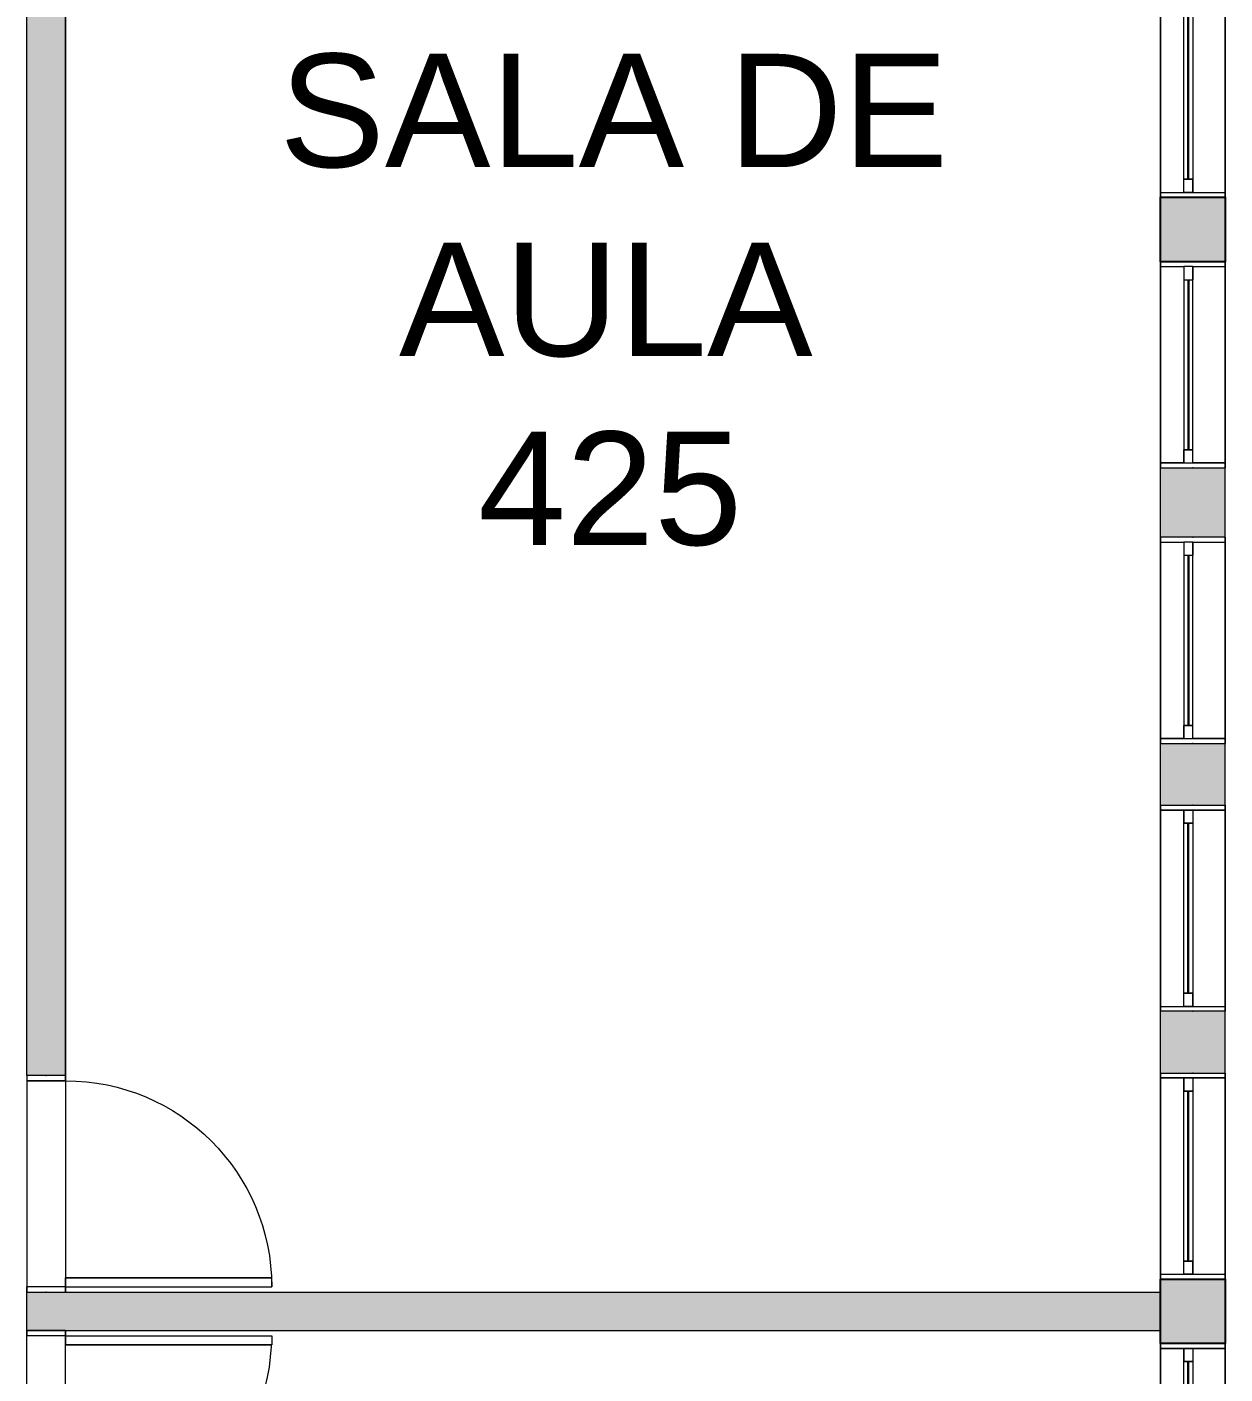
# Model space of a CAD drawing. Header units: metres. Extents: x 512 to 829, y -209 to 245.
# Drawn here: x 771.19 to 775.84, y -90.22 to -84.99 of the extents above; entities that cross this region are included whole.
import ezdxf

# ---------------------------------------------------------------- set-up
doc = ezdxf.new("R2010")
doc.units = ezdxf.units.M
doc.header["$LTSCALE"] = 0.508
doc.set_wipeout_variables(frame=1)
doc.header["$PDSIZE"] = -2
for name, color, linetype, lineweight in [('AMB-NOVOS', 10, 'Continuous', 15), ('None', 7, 'Continuous', 5), ('NãoImprimir', 7, 'Continuous', 5), ('Peitoris', 2, 'Continuous', 5), ('Telhado-Princ', 7, 'Continuous', 5)]:
    doc.layers.add(name, color=color, linetype=linetype, lineweight=lineweight)

# ---------------------------------------------------------------- blocks, each defined once
blk = doc.blocks.new('Grupo-1976')
at = {"color": 7, "linetype": 'Continuous', "lineweight": 5}
for points in [[(-0.4, 0.125), (-0.38095, 0.125), (-0.38095, -0.125), (-0.4, -0.125)], [(0.38095, 0.125), (0.4, 0.125), (0.4, -0.125), (0.38095, -0.125)]]:
    blk.add_wipeout(points, dxfattribs=at).dxf.layer = 'None'
at = {"layer": 'None', "color": 7, "linetype": 'Continuous', "lineweight": 5}
for points in [[(-0.4, 0.125), (-0.38095, 0.125), (-0.38095, -0.125), (-0.4, -0.125)], [(0.38095, 0.125), (0.4, 0.125), (0.4, -0.125), (0.38095, -0.125)]]:
    blk.add_lwpolyline(points, close=True, dxfattribs=at)
blk = doc.blocks.new('Grupo-1977')
at = {"layer": 'None', "color": 7}
blk.add_blockref('Grupo-1976', (0, 0), dxfattribs=at)
at = {"layer": 'None', "color": 7, "linetype": 'Continuous', "lineweight": 5}
for p, q in [((-0.4, 0.125), (-0.38095, 0.125)), ((-0.38095, 0.125), (-0.38095, -0.125)), ((0.4, 0.125), (0.38095, 0.125)), ((0.38095, 0.125), (0.38095, -0.125)), ((-0.4, -0.125), (-0.38095, -0.125)), ((0.4, -0.125), (0.38095, -0.125))]:
    blk.add_line(p, q, dxfattribs=at)
blk = doc.blocks.new('Grupo-1978')
at = {"layer": 'None', "color": 7, "linetype": 'Continuous', "lineweight": 5}
for p, q in [((-0.38095, 0.034925), (-0.38095, 0)), ((0.38095, 0.034925), (0.38095, 0))]:
    blk.add_line(p, q, dxfattribs=at)
blk = doc.blocks.new('Grupo-1979')
at = {"color": 7, "linetype": 'Continuous', "lineweight": 5}
for points in [[(-0.38095, 0.034925), (-0.33015, 0.034925), (-0.33015, 0), (-0.38095, 0)], [(0.33015, 0.034925), (0.38095, 0.034925), (0.38095, 0), (0.33015, 0)]]:
    blk.add_wipeout(points, dxfattribs=at).dxf.layer = 'None'
at = {"layer": 'None', "color": 7, "linetype": 'Continuous', "lineweight": 5}
for points in [[(-0.38095, 0.034925), (-0.33015, 0.034925), (-0.33015, 0), (-0.38095, 0)], [(0.33015, 0.034925), (0.38095, 0.034925), (0.38095, 0), (0.33015, 0)]]:
    blk.add_lwpolyline(points, close=True, dxfattribs=at)
blk = doc.blocks.new('Grupo-1980')
at = {"layer": 'None', "color": 7}
blk.add_blockref('Grupo-1978', (0, 0), dxfattribs=at)
at = {"color": 7, "linetype": 'Continuous', "lineweight": 5}
blk.add_wipeout([(-0.33015, 0.034925), (0.33015, 0.034925), (0.33015, 0), (-0.33015, 0)], dxfattribs=at).dxf.layer = 'None'
at = {"layer": 'None', "color": 7, "linetype": 'Continuous', "lineweight": 5}
blk.add_lwpolyline([(-0.33015, 0.034925), (0.33015, 0.034925), (0.33015, 0), (-0.33015, 0)], close=True, dxfattribs=at)
at = {"layer": 'None', "color": 7}
blk.add_blockref('Grupo-1979', (0, 0), dxfattribs=at)
at = {"layer": 'None', "color": 7, "linetype": 'Continuous', "lineweight": 5}
for p, q in [((-0.38095, 0.034925), (-0.33015, 0.034925)), ((-0.38095, 0), (-0.33015, 0)), ((-0.33015, 0.034925), (-0.33015, 0)), ((0.38095, 0.034925), (0.33015, 0.034925)), ((0.33015, 0.034925), (0.33015, 0)), ((0.38095, 0), (0.33015, 0))]:
    blk.add_line(p, q, dxfattribs=at)
blk = doc.blocks.new('Grupo-1981')
at = {"color": 7, "linetype": 'Continuous', "lineweight": 9}
blk.add_wipeout([(-0.3301, 0.0181), (0.3301, 0.0181), (0.3301, 0.0168), (-0.3301, 0.0168)], dxfattribs=at).dxf.layer = 'None'
blk = doc.blocks.new('Grupo-1982')
at = {"layer": 'None', "color": 7}
blk.add_blockref('Grupo-1981', (0, 0), dxfattribs=at)
at = {"layer": 'None', "color": 7, "linetype": 'Continuous', "lineweight": 25}
for p, q in [((-0.3301, 0.0181), (0.3301, 0.0181)), ((-0.3301, 0.0168), (0.3301, 0.0168))]:
    blk.add_line(p, q, dxfattribs=at)
blk = doc.blocks.new('Grupo-1983')
at = {"layer": 'None', "color": 7, "linetype": 'Continuous', "lineweight": 20}
for p, q in [((0.4, 0.125), (-0.4, 0.125)), ((0.4, -0.125), (-0.4, -0.125))]:
    blk.add_line(p, q, dxfattribs=at)
blk = doc.blocks.new('Window (2D)-176')
at = {"color": 7, "linetype": 'Continuous', "lineweight": 5}
blk.add_wipeout([(-0.4, 0.125), (0.4, 0.125), (0.4, -0.125), (-0.4, -0.125)], dxfattribs=at).dxf.layer = 'None'
at = {"layer": 'None', "color": 7}
blk.add_blockref('Grupo-1977', (0, 0), dxfattribs=at)
at = {"layer": 'None', "color": 7, "linetype": 'Continuous', "lineweight": 5}
for p, q in [((-0.4, 0.125), (0.4, 0.125)), ((-0.4, -0.125), (0.4, -0.125))]:
    blk.add_line(p, q, dxfattribs=at)
at = {"layer": 'NãoImprimir', "linetype": 'Continuous'}
for p in [(-0.4, 0), (0.4, 0)]:
    blk.add_point(p, dxfattribs=at)
at = {"layer": 'Peitoris'}
blk.add_blockref('Grupo-1980', (0, 0), dxfattribs=at)
blk.add_blockref('Grupo-1982', (0, 0), dxfattribs=at)
at = {"layer": 'Telhado-Princ'}
blk.add_blockref('Grupo-1983', (0, 0), dxfattribs=at)
blk = doc.blocks.new('Grupo-1984')
at = {"color": 7, "linetype": 'Continuous', "lineweight": 5}
for points in [[(-0.4, 0.125), (-0.38095, 0.125), (-0.38095, -0.125), (-0.4, -0.125)], [(0.38095, 0.125), (0.4, 0.125), (0.4, -0.125), (0.38095, -0.125)]]:
    blk.add_wipeout(points, dxfattribs=at).dxf.layer = 'None'
at = {"layer": 'None', "color": 7, "linetype": 'Continuous', "lineweight": 5}
for points in [[(-0.4, 0.125), (-0.38095, 0.125), (-0.38095, -0.125), (-0.4, -0.125)], [(0.38095, 0.125), (0.4, 0.125), (0.4, -0.125), (0.38095, -0.125)]]:
    blk.add_lwpolyline(points, close=True, dxfattribs=at)
blk = doc.blocks.new('Grupo-1985')
at = {"layer": 'None', "color": 7}
blk.add_blockref('Grupo-1984', (0, 0), dxfattribs=at)
at = {"layer": 'None', "color": 7, "linetype": 'Continuous', "lineweight": 5}
for p, q in [((-0.4, 0.125), (-0.38095, 0.125)), ((-0.38095, 0.125), (-0.38095, -0.125)), ((0.4, 0.125), (0.38095, 0.125)), ((0.38095, 0.125), (0.38095, -0.125)), ((-0.4, -0.125), (-0.38095, -0.125)), ((0.4, -0.125), (0.38095, -0.125))]:
    blk.add_line(p, q, dxfattribs=at)
blk = doc.blocks.new('Grupo-1986')
at = {"layer": 'None', "color": 7, "linetype": 'Continuous', "lineweight": 5}
for p, q in [((-0.38095, 0.034925), (-0.38095, 0)), ((0.38095, 0.034925), (0.38095, 0))]:
    blk.add_line(p, q, dxfattribs=at)
blk = doc.blocks.new('Grupo-1987')
at = {"color": 7, "linetype": 'Continuous', "lineweight": 5}
for points in [[(-0.38095, 0.034925), (-0.33015, 0.034925), (-0.33015, 0), (-0.38095, 0)], [(0.33015, 0.034925), (0.38095, 0.034925), (0.38095, 0), (0.33015, 0)]]:
    blk.add_wipeout(points, dxfattribs=at).dxf.layer = 'None'
at = {"layer": 'None', "color": 7, "linetype": 'Continuous', "lineweight": 5}
for points in [[(-0.38095, 0.034925), (-0.33015, 0.034925), (-0.33015, 0), (-0.38095, 0)], [(0.33015, 0.034925), (0.38095, 0.034925), (0.38095, 0), (0.33015, 0)]]:
    blk.add_lwpolyline(points, close=True, dxfattribs=at)
blk = doc.blocks.new('Grupo-1988')
at = {"layer": 'None', "color": 7}
blk.add_blockref('Grupo-1986', (0, 0), dxfattribs=at)
at = {"color": 7, "linetype": 'Continuous', "lineweight": 5}
blk.add_wipeout([(-0.33015, 0.034925), (0.33015, 0.034925), (0.33015, 0), (-0.33015, 0)], dxfattribs=at).dxf.layer = 'None'
at = {"layer": 'None', "color": 7, "linetype": 'Continuous', "lineweight": 5}
blk.add_lwpolyline([(-0.33015, 0.034925), (0.33015, 0.034925), (0.33015, 0), (-0.33015, 0)], close=True, dxfattribs=at)
at = {"layer": 'None', "color": 7}
blk.add_blockref('Grupo-1987', (0, 0), dxfattribs=at)
at = {"layer": 'None', "color": 7, "linetype": 'Continuous', "lineweight": 5}
for p, q in [((-0.38095, 0.034925), (-0.33015, 0.034925)), ((-0.38095, 0), (-0.33015, 0)), ((-0.33015, 0.034925), (-0.33015, 0)), ((0.38095, 0.034925), (0.33015, 0.034925)), ((0.33015, 0.034925), (0.33015, 0)), ((0.38095, 0), (0.33015, 0))]:
    blk.add_line(p, q, dxfattribs=at)
blk = doc.blocks.new('Grupo-1989')
at = {"color": 7, "linetype": 'Continuous', "lineweight": 9}
blk.add_wipeout([(-0.3301, 0.0181), (0.3301, 0.0181), (0.3301, 0.0168), (-0.3301, 0.0168)], dxfattribs=at).dxf.layer = 'None'
blk = doc.blocks.new('Grupo-1990')
at = {"layer": 'None', "color": 7}
blk.add_blockref('Grupo-1989', (0, 0), dxfattribs=at)
at = {"layer": 'None', "color": 7, "linetype": 'Continuous', "lineweight": 25}
for p, q in [((-0.3301, 0.0181), (0.3301, 0.0181)), ((-0.3301, 0.0168), (0.3301, 0.0168))]:
    blk.add_line(p, q, dxfattribs=at)
blk = doc.blocks.new('Grupo-1991')
at = {"layer": 'None', "color": 7, "linetype": 'Continuous', "lineweight": 20}
for p, q in [((0.4, 0.125), (-0.4, 0.125)), ((0.4, -0.125), (-0.4, -0.125))]:
    blk.add_line(p, q, dxfattribs=at)
blk = doc.blocks.new('Window (2D)-177')
at = {"color": 7, "linetype": 'Continuous', "lineweight": 5}
blk.add_wipeout([(-0.4, 0.125), (0.4, 0.125), (0.4, -0.125), (-0.4, -0.125)], dxfattribs=at).dxf.layer = 'None'
at = {"layer": 'None', "color": 7}
blk.add_blockref('Grupo-1985', (0, 0), dxfattribs=at)
at = {"layer": 'None', "color": 7, "linetype": 'Continuous', "lineweight": 5}
for p, q in [((-0.4, 0.125), (0.4, 0.125)), ((-0.4, -0.125), (0.4, -0.125))]:
    blk.add_line(p, q, dxfattribs=at)
at = {"layer": 'NãoImprimir', "linetype": 'Continuous'}
for p in [(-0.4, 0), (0.4, 0)]:
    blk.add_point(p, dxfattribs=at)
at = {"layer": 'Peitoris'}
blk.add_blockref('Grupo-1988', (0, 0), dxfattribs=at)
blk.add_blockref('Grupo-1990', (0, 0), dxfattribs=at)
at = {"layer": 'Telhado-Princ'}
blk.add_blockref('Grupo-1991', (0, 0), dxfattribs=at)
blk = doc.blocks.new('Grupo-1992')
at = {"color": 7, "linetype": 'Continuous', "lineweight": 5}
for points in [[(-0.4, 0.125), (-0.38095, 0.125), (-0.38095, -0.125), (-0.4, -0.125)], [(0.38095, 0.125), (0.4, 0.125), (0.4, -0.125), (0.38095, -0.125)]]:
    blk.add_wipeout(points, dxfattribs=at).dxf.layer = 'None'
at = {"layer": 'None', "color": 7, "linetype": 'Continuous', "lineweight": 5}
for points in [[(-0.4, 0.125), (-0.38095, 0.125), (-0.38095, -0.125), (-0.4, -0.125)], [(0.38095, 0.125), (0.4, 0.125), (0.4, -0.125), (0.38095, -0.125)]]:
    blk.add_lwpolyline(points, close=True, dxfattribs=at)
blk = doc.blocks.new('Grupo-1993')
at = {"layer": 'None', "color": 7}
blk.add_blockref('Grupo-1992', (0, 0), dxfattribs=at)
at = {"layer": 'None', "color": 7, "linetype": 'Continuous', "lineweight": 5}
for p, q in [((-0.4, 0.125), (-0.38095, 0.125)), ((-0.38095, 0.125), (-0.38095, -0.125)), ((0.4, 0.125), (0.38095, 0.125)), ((0.38095, 0.125), (0.38095, -0.125)), ((-0.4, -0.125), (-0.38095, -0.125)), ((0.4, -0.125), (0.38095, -0.125))]:
    blk.add_line(p, q, dxfattribs=at)
blk = doc.blocks.new('Grupo-1994')
at = {"layer": 'None', "color": 7, "linetype": 'Continuous', "lineweight": 5}
for p, q in [((-0.38095, 0.034925), (-0.38095, 0)), ((0.38095, 0.034925), (0.38095, 0))]:
    blk.add_line(p, q, dxfattribs=at)
blk = doc.blocks.new('Grupo-1995')
at = {"color": 7, "linetype": 'Continuous', "lineweight": 5}
for points in [[(-0.38095, 0.034925), (-0.33015, 0.034925), (-0.33015, 0), (-0.38095, 0)], [(0.33015, 0.034925), (0.38095, 0.034925), (0.38095, 0), (0.33015, 0)]]:
    blk.add_wipeout(points, dxfattribs=at).dxf.layer = 'None'
at = {"layer": 'None', "color": 7, "linetype": 'Continuous', "lineweight": 5}
for points in [[(-0.38095, 0.034925), (-0.33015, 0.034925), (-0.33015, 0), (-0.38095, 0)], [(0.33015, 0.034925), (0.38095, 0.034925), (0.38095, 0), (0.33015, 0)]]:
    blk.add_lwpolyline(points, close=True, dxfattribs=at)
blk = doc.blocks.new('Grupo-1996')
at = {"layer": 'None', "color": 7}
blk.add_blockref('Grupo-1994', (0, 0), dxfattribs=at)
at = {"color": 7, "linetype": 'Continuous', "lineweight": 5}
blk.add_wipeout([(-0.33015, 0.034925), (0.33015, 0.034925), (0.33015, 0), (-0.33015, 0)], dxfattribs=at).dxf.layer = 'None'
at = {"layer": 'None', "color": 7, "linetype": 'Continuous', "lineweight": 5}
blk.add_lwpolyline([(-0.33015, 0.034925), (0.33015, 0.034925), (0.33015, 0), (-0.33015, 0)], close=True, dxfattribs=at)
at = {"layer": 'None', "color": 7}
blk.add_blockref('Grupo-1995', (0, 0), dxfattribs=at)
at = {"layer": 'None', "color": 7, "linetype": 'Continuous', "lineweight": 5}
for p, q in [((-0.38095, 0.034925), (-0.33015, 0.034925)), ((-0.38095, 0), (-0.33015, 0)), ((-0.33015, 0.034925), (-0.33015, 0)), ((0.38095, 0.034925), (0.33015, 0.034925)), ((0.33015, 0.034925), (0.33015, 0)), ((0.38095, 0), (0.33015, 0))]:
    blk.add_line(p, q, dxfattribs=at)
blk = doc.blocks.new('Grupo-1997')
at = {"color": 7, "linetype": 'Continuous', "lineweight": 9}
blk.add_wipeout([(-0.3301, 0.0181), (0.3301, 0.0181), (0.3301, 0.0168), (-0.3301, 0.0168)], dxfattribs=at).dxf.layer = 'None'
blk = doc.blocks.new('Grupo-1998')
at = {"layer": 'None', "color": 7}
blk.add_blockref('Grupo-1997', (0, 0), dxfattribs=at)
at = {"layer": 'None', "color": 7, "linetype": 'Continuous', "lineweight": 25}
for p, q in [((-0.3301, 0.0181), (0.3301, 0.0181)), ((-0.3301, 0.0168), (0.3301, 0.0168))]:
    blk.add_line(p, q, dxfattribs=at)
blk = doc.blocks.new('Grupo-1999')
at = {"layer": 'None', "color": 7, "linetype": 'Continuous', "lineweight": 20}
for p, q in [((0.4, 0.125), (-0.4, 0.125)), ((0.4, -0.125), (-0.4, -0.125))]:
    blk.add_line(p, q, dxfattribs=at)
blk = doc.blocks.new('Window (2D)-178')
at = {"color": 7, "linetype": 'Continuous', "lineweight": 5}
blk.add_wipeout([(-0.4, 0.125), (0.4, 0.125), (0.4, -0.125), (-0.4, -0.125)], dxfattribs=at).dxf.layer = 'None'
at = {"layer": 'None', "color": 7}
blk.add_blockref('Grupo-1993', (0, 0), dxfattribs=at)
at = {"layer": 'None', "color": 7, "linetype": 'Continuous', "lineweight": 5}
for p, q in [((-0.4, 0.125), (0.4, 0.125)), ((-0.4, -0.125), (0.4, -0.125))]:
    blk.add_line(p, q, dxfattribs=at)
at = {"layer": 'NãoImprimir', "linetype": 'Continuous'}
for p in [(-0.4, 0), (0.4, 0)]:
    blk.add_point(p, dxfattribs=at)
at = {"layer": 'Peitoris'}
blk.add_blockref('Grupo-1996', (0, 0), dxfattribs=at)
blk.add_blockref('Grupo-1998', (0, 0), dxfattribs=at)
at = {"layer": 'Telhado-Princ'}
blk.add_blockref('Grupo-1999', (0, 0), dxfattribs=at)
blk = doc.blocks.new('Grupo-2000')
at = {"color": 7, "linetype": 'Continuous', "lineweight": 5}
for points in [[(-0.4, 0.125), (-0.38095, 0.125), (-0.38095, -0.125), (-0.4, -0.125)], [(0.38095, 0.125), (0.4, 0.125), (0.4, -0.125), (0.38095, -0.125)]]:
    blk.add_wipeout(points, dxfattribs=at).dxf.layer = 'None'
at = {"layer": 'None', "color": 7, "linetype": 'Continuous', "lineweight": 5}
for points in [[(-0.4, 0.125), (-0.38095, 0.125), (-0.38095, -0.125), (-0.4, -0.125)], [(0.38095, 0.125), (0.4, 0.125), (0.4, -0.125), (0.38095, -0.125)]]:
    blk.add_lwpolyline(points, close=True, dxfattribs=at)
blk = doc.blocks.new('Grupo-2001')
at = {"layer": 'None', "color": 7}
blk.add_blockref('Grupo-2000', (0, 0), dxfattribs=at)
at = {"layer": 'None', "color": 7, "linetype": 'Continuous', "lineweight": 5}
for p, q in [((-0.4, 0.125), (-0.38095, 0.125)), ((-0.38095, 0.125), (-0.38095, -0.125)), ((0.4, 0.125), (0.38095, 0.125)), ((0.38095, 0.125), (0.38095, -0.125)), ((-0.4, -0.125), (-0.38095, -0.125)), ((0.4, -0.125), (0.38095, -0.125))]:
    blk.add_line(p, q, dxfattribs=at)
blk = doc.blocks.new('Grupo-2002')
at = {"layer": 'None', "color": 7, "linetype": 'Continuous', "lineweight": 5}
for p, q in [((-0.38095, 0.034925), (-0.38095, 0)), ((0.38095, 0.034925), (0.38095, 0))]:
    blk.add_line(p, q, dxfattribs=at)
blk = doc.blocks.new('Grupo-2003')
at = {"color": 7, "linetype": 'Continuous', "lineweight": 5}
for points in [[(-0.38095, 0.034925), (-0.33015, 0.034925), (-0.33015, 0), (-0.38095, 0)], [(0.33015, 0.034925), (0.38095, 0.034925), (0.38095, 0), (0.33015, 0)]]:
    blk.add_wipeout(points, dxfattribs=at).dxf.layer = 'None'
at = {"layer": 'None', "color": 7, "linetype": 'Continuous', "lineweight": 5}
for points in [[(-0.38095, 0.034925), (-0.33015, 0.034925), (-0.33015, 0), (-0.38095, 0)], [(0.33015, 0.034925), (0.38095, 0.034925), (0.38095, 0), (0.33015, 0)]]:
    blk.add_lwpolyline(points, close=True, dxfattribs=at)
blk = doc.blocks.new('Grupo-2004')
at = {"layer": 'None', "color": 7}
blk.add_blockref('Grupo-2002', (0, 0), dxfattribs=at)
at = {"color": 7, "linetype": 'Continuous', "lineweight": 5}
blk.add_wipeout([(-0.33015, 0.034925), (0.33015, 0.034925), (0.33015, 0), (-0.33015, 0)], dxfattribs=at).dxf.layer = 'None'
at = {"layer": 'None', "color": 7, "linetype": 'Continuous', "lineweight": 5}
blk.add_lwpolyline([(-0.33015, 0.034925), (0.33015, 0.034925), (0.33015, 0), (-0.33015, 0)], close=True, dxfattribs=at)
at = {"layer": 'None', "color": 7}
blk.add_blockref('Grupo-2003', (0, 0), dxfattribs=at)
at = {"layer": 'None', "color": 7, "linetype": 'Continuous', "lineweight": 5}
for p, q in [((-0.38095, 0.034925), (-0.33015, 0.034925)), ((-0.38095, 0), (-0.33015, 0)), ((-0.33015, 0.034925), (-0.33015, 0)), ((0.38095, 0.034925), (0.33015, 0.034925)), ((0.33015, 0.034925), (0.33015, 0)), ((0.38095, 0), (0.33015, 0))]:
    blk.add_line(p, q, dxfattribs=at)
blk = doc.blocks.new('Grupo-2005')
at = {"color": 7, "linetype": 'Continuous', "lineweight": 9}
blk.add_wipeout([(-0.3301, 0.0181), (0.3301, 0.0181), (0.3301, 0.0168), (-0.3301, 0.0168)], dxfattribs=at).dxf.layer = 'None'
blk = doc.blocks.new('Grupo-2006')
at = {"layer": 'None', "color": 7}
blk.add_blockref('Grupo-2005', (0, 0), dxfattribs=at)
at = {"layer": 'None', "color": 7, "linetype": 'Continuous', "lineweight": 25}
for p, q in [((-0.3301, 0.0181), (0.3301, 0.0181)), ((-0.3301, 0.0168), (0.3301, 0.0168))]:
    blk.add_line(p, q, dxfattribs=at)
blk = doc.blocks.new('Grupo-2007')
at = {"layer": 'None', "color": 7, "linetype": 'Continuous', "lineweight": 20}
for p, q in [((0.4, 0.125), (-0.4, 0.125)), ((0.4, -0.125), (-0.4, -0.125))]:
    blk.add_line(p, q, dxfattribs=at)
blk = doc.blocks.new('Window (2D)-179')
at = {"color": 7, "linetype": 'Continuous', "lineweight": 5}
blk.add_wipeout([(-0.4, 0.125), (0.4, 0.125), (0.4, -0.125), (-0.4, -0.125)], dxfattribs=at).dxf.layer = 'None'
at = {"layer": 'None', "color": 7}
blk.add_blockref('Grupo-2001', (0, 0), dxfattribs=at)
at = {"layer": 'None', "color": 7, "linetype": 'Continuous', "lineweight": 5}
for p, q in [((-0.4, 0.125), (0.4, 0.125)), ((-0.4, -0.125), (0.4, -0.125))]:
    blk.add_line(p, q, dxfattribs=at)
at = {"layer": 'NãoImprimir', "linetype": 'Continuous'}
for p in [(-0.4, 0), (0.4, 0)]:
    blk.add_point(p, dxfattribs=at)
at = {"layer": 'Peitoris'}
blk.add_blockref('Grupo-2004', (0, 0), dxfattribs=at)
blk.add_blockref('Grupo-2006', (0, 0), dxfattribs=at)
at = {"layer": 'Telhado-Princ'}
blk.add_blockref('Grupo-2007', (0, 0), dxfattribs=at)
blk = doc.blocks.new('Grupo-2008')
at = {"color": 7, "linetype": 'Continuous', "lineweight": 5}
for points in [[(-0.4, 0.125), (-0.38095, 0.125), (-0.38095, -0.125), (-0.4, -0.125)], [(0.38095, 0.125), (0.4, 0.125), (0.4, -0.125), (0.38095, -0.125)]]:
    blk.add_wipeout(points, dxfattribs=at).dxf.layer = 'None'
at = {"layer": 'None', "color": 7, "linetype": 'Continuous', "lineweight": 5}
for points in [[(-0.4, 0.125), (-0.38095, 0.125), (-0.38095, -0.125), (-0.4, -0.125)], [(0.38095, 0.125), (0.4, 0.125), (0.4, -0.125), (0.38095, -0.125)]]:
    blk.add_lwpolyline(points, close=True, dxfattribs=at)
blk = doc.blocks.new('Grupo-2009')
at = {"layer": 'None', "color": 7}
blk.add_blockref('Grupo-2008', (0, 0), dxfattribs=at)
at = {"layer": 'None', "color": 7, "linetype": 'Continuous', "lineweight": 5}
for p, q in [((-0.4, 0.125), (-0.38095, 0.125)), ((-0.38095, 0.125), (-0.38095, -0.125)), ((0.4, 0.125), (0.38095, 0.125)), ((0.38095, 0.125), (0.38095, -0.125)), ((-0.4, -0.125), (-0.38095, -0.125)), ((0.4, -0.125), (0.38095, -0.125))]:
    blk.add_line(p, q, dxfattribs=at)
blk = doc.blocks.new('Grupo-2010')
at = {"layer": 'None', "color": 7, "linetype": 'Continuous', "lineweight": 5}
for p, q in [((-0.38095, 0.034925), (-0.38095, 0)), ((0.38095, 0.034925), (0.38095, 0))]:
    blk.add_line(p, q, dxfattribs=at)
blk = doc.blocks.new('Grupo-2011')
at = {"color": 7, "linetype": 'Continuous', "lineweight": 5}
for points in [[(-0.38095, 0.034925), (-0.33015, 0.034925), (-0.33015, 0), (-0.38095, 0)], [(0.33015, 0.034925), (0.38095, 0.034925), (0.38095, 0), (0.33015, 0)]]:
    blk.add_wipeout(points, dxfattribs=at).dxf.layer = 'None'
at = {"layer": 'None', "color": 7, "linetype": 'Continuous', "lineweight": 5}
for points in [[(-0.38095, 0.034925), (-0.33015, 0.034925), (-0.33015, 0), (-0.38095, 0)], [(0.33015, 0.034925), (0.38095, 0.034925), (0.38095, 0), (0.33015, 0)]]:
    blk.add_lwpolyline(points, close=True, dxfattribs=at)
blk = doc.blocks.new('Grupo-2012')
at = {"layer": 'None', "color": 7}
blk.add_blockref('Grupo-2010', (0, 0), dxfattribs=at)
at = {"color": 7, "linetype": 'Continuous', "lineweight": 5}
blk.add_wipeout([(-0.33015, 0.034925), (0.33015, 0.034925), (0.33015, 0), (-0.33015, 0)], dxfattribs=at).dxf.layer = 'None'
at = {"layer": 'None', "color": 7, "linetype": 'Continuous', "lineweight": 5}
blk.add_lwpolyline([(-0.33015, 0.034925), (0.33015, 0.034925), (0.33015, 0), (-0.33015, 0)], close=True, dxfattribs=at)
at = {"layer": 'None', "color": 7}
blk.add_blockref('Grupo-2011', (0, 0), dxfattribs=at)
at = {"layer": 'None', "color": 7, "linetype": 'Continuous', "lineweight": 5}
for p, q in [((-0.38095, 0.034925), (-0.33015, 0.034925)), ((-0.38095, 0), (-0.33015, 0)), ((-0.33015, 0.034925), (-0.33015, 0)), ((0.38095, 0.034925), (0.33015, 0.034925)), ((0.33015, 0.034925), (0.33015, 0)), ((0.38095, 0), (0.33015, 0))]:
    blk.add_line(p, q, dxfattribs=at)
blk = doc.blocks.new('Grupo-2013')
at = {"color": 7, "linetype": 'Continuous', "lineweight": 9}
blk.add_wipeout([(-0.3301, 0.0181), (0.3301, 0.0181), (0.3301, 0.0168), (-0.3301, 0.0168)], dxfattribs=at).dxf.layer = 'None'
blk = doc.blocks.new('Grupo-2014')
at = {"layer": 'None', "color": 7}
blk.add_blockref('Grupo-2013', (0, 0), dxfattribs=at)
at = {"layer": 'None', "color": 7, "linetype": 'Continuous', "lineweight": 25}
for p, q in [((-0.3301, 0.0181), (0.3301, 0.0181)), ((-0.3301, 0.0168), (0.3301, 0.0168))]:
    blk.add_line(p, q, dxfattribs=at)
blk = doc.blocks.new('Grupo-2015')
at = {"layer": 'None', "color": 7, "linetype": 'Continuous', "lineweight": 20}
for p, q in [((0.4, 0.125), (-0.4, 0.125)), ((0.4, -0.125), (-0.4, -0.125))]:
    blk.add_line(p, q, dxfattribs=at)
blk = doc.blocks.new('Window (2D)-180')
at = {"color": 7, "linetype": 'Continuous', "lineweight": 5}
blk.add_wipeout([(-0.4, 0.125), (0.4, 0.125), (0.4, -0.125), (-0.4, -0.125)], dxfattribs=at).dxf.layer = 'None'
at = {"layer": 'None', "color": 7}
blk.add_blockref('Grupo-2009', (0, 0), dxfattribs=at)
at = {"layer": 'None', "color": 7, "linetype": 'Continuous', "lineweight": 5}
for p, q in [((-0.4, 0.125), (0.4, 0.125)), ((-0.4, -0.125), (0.4, -0.125))]:
    blk.add_line(p, q, dxfattribs=at)
at = {"layer": 'NãoImprimir', "linetype": 'Continuous'}
for p in [(-0.4, 0), (0.4, 0)]:
    blk.add_point(p, dxfattribs=at)
at = {"layer": 'Peitoris'}
blk.add_blockref('Grupo-2012', (0, 0), dxfattribs=at)
blk.add_blockref('Grupo-2014', (0, 0), dxfattribs=at)
at = {"layer": 'Telhado-Princ'}
blk.add_blockref('Grupo-2015', (0, 0), dxfattribs=at)
blk = doc.blocks.new('Grupo-2016')
at = {"color": 7, "linetype": 'Continuous', "lineweight": 5}
for points in [[(-0.4, 0.125), (-0.38095, 0.125), (-0.38095, -0.125), (-0.4, -0.125)], [(0.38095, 0.125), (0.4, 0.125), (0.4, -0.125), (0.38095, -0.125)]]:
    blk.add_wipeout(points, dxfattribs=at).dxf.layer = 'None'
at = {"layer": 'None', "color": 7, "linetype": 'Continuous', "lineweight": 5}
for points in [[(-0.4, 0.125), (-0.38095, 0.125), (-0.38095, -0.125), (-0.4, -0.125)], [(0.38095, 0.125), (0.4, 0.125), (0.4, -0.125), (0.38095, -0.125)]]:
    blk.add_lwpolyline(points, close=True, dxfattribs=at)
blk = doc.blocks.new('Grupo-2017')
at = {"layer": 'None', "color": 7}
blk.add_blockref('Grupo-2016', (0, 0), dxfattribs=at)
at = {"layer": 'None', "color": 7, "linetype": 'Continuous', "lineweight": 5}
for p, q in [((-0.4, 0.125), (-0.38095, 0.125)), ((-0.38095, 0.125), (-0.38095, -0.125)), ((0.4, 0.125), (0.38095, 0.125)), ((0.38095, 0.125), (0.38095, -0.125)), ((-0.4, -0.125), (-0.38095, -0.125)), ((0.4, -0.125), (0.38095, -0.125))]:
    blk.add_line(p, q, dxfattribs=at)
blk = doc.blocks.new('Grupo-2018')
at = {"layer": 'None', "color": 7, "linetype": 'Continuous', "lineweight": 5}
for p, q in [((-0.38095, 0.034925), (-0.38095, 0)), ((0.38095, 0.034925), (0.38095, 0))]:
    blk.add_line(p, q, dxfattribs=at)
blk = doc.blocks.new('Grupo-2019')
at = {"color": 7, "linetype": 'Continuous', "lineweight": 5}
for points in [[(-0.38095, 0.034925), (-0.33015, 0.034925), (-0.33015, 0), (-0.38095, 0)], [(0.33015, 0.034925), (0.38095, 0.034925), (0.38095, 0), (0.33015, 0)]]:
    blk.add_wipeout(points, dxfattribs=at).dxf.layer = 'None'
at = {"layer": 'None', "color": 7, "linetype": 'Continuous', "lineweight": 5}
for points in [[(-0.38095, 0.034925), (-0.33015, 0.034925), (-0.33015, 0), (-0.38095, 0)], [(0.33015, 0.034925), (0.38095, 0.034925), (0.38095, 0), (0.33015, 0)]]:
    blk.add_lwpolyline(points, close=True, dxfattribs=at)
blk = doc.blocks.new('Grupo-2020')
at = {"layer": 'None', "color": 7}
blk.add_blockref('Grupo-2018', (0, 0), dxfattribs=at)
at = {"color": 7, "linetype": 'Continuous', "lineweight": 5}
blk.add_wipeout([(-0.33015, 0.034925), (0.33015, 0.034925), (0.33015, 0), (-0.33015, 0)], dxfattribs=at).dxf.layer = 'None'
at = {"layer": 'None', "color": 7, "linetype": 'Continuous', "lineweight": 5}
blk.add_lwpolyline([(-0.33015, 0.034925), (0.33015, 0.034925), (0.33015, 0), (-0.33015, 0)], close=True, dxfattribs=at)
at = {"layer": 'None', "color": 7}
blk.add_blockref('Grupo-2019', (0, 0), dxfattribs=at)
at = {"layer": 'None', "color": 7, "linetype": 'Continuous', "lineweight": 5}
for p, q in [((-0.38095, 0.034925), (-0.33015, 0.034925)), ((-0.38095, 0), (-0.33015, 0)), ((-0.33015, 0.034925), (-0.33015, 0)), ((0.38095, 0.034925), (0.33015, 0.034925)), ((0.33015, 0.034925), (0.33015, 0)), ((0.38095, 0), (0.33015, 0))]:
    blk.add_line(p, q, dxfattribs=at)
blk = doc.blocks.new('Grupo-2021')
at = {"color": 7, "linetype": 'Continuous', "lineweight": 9}
blk.add_wipeout([(-0.3301, 0.0181), (0.3301, 0.0181), (0.3301, 0.0168), (-0.3301, 0.0168)], dxfattribs=at).dxf.layer = 'None'
blk = doc.blocks.new('Grupo-2022')
at = {"layer": 'None', "color": 7}
blk.add_blockref('Grupo-2021', (0, 0), dxfattribs=at)
at = {"layer": 'None', "color": 7, "linetype": 'Continuous', "lineweight": 25}
for p, q in [((-0.3301, 0.0181), (0.3301, 0.0181)), ((-0.3301, 0.0168), (0.3301, 0.0168))]:
    blk.add_line(p, q, dxfattribs=at)
blk = doc.blocks.new('Grupo-2023')
at = {"layer": 'None', "color": 7, "linetype": 'Continuous', "lineweight": 20}
for p, q in [((0.4, 0.125), (-0.4, 0.125)), ((0.4, -0.125), (-0.4, -0.125))]:
    blk.add_line(p, q, dxfattribs=at)
blk = doc.blocks.new('Window (2D)-181')
at = {"color": 7, "linetype": 'Continuous', "lineweight": 5}
blk.add_wipeout([(-0.4, 0.125), (0.4, 0.125), (0.4, -0.125), (-0.4, -0.125)], dxfattribs=at).dxf.layer = 'None'
at = {"layer": 'None', "color": 7}
blk.add_blockref('Grupo-2017', (0, 0), dxfattribs=at)
at = {"layer": 'None', "color": 7, "linetype": 'Continuous', "lineweight": 5}
for p, q in [((-0.4, 0.125), (0.4, 0.125)), ((-0.4, -0.125), (0.4, -0.125))]:
    blk.add_line(p, q, dxfattribs=at)
at = {"layer": 'NãoImprimir', "linetype": 'Continuous'}
for p in [(-0.4, 0), (0.4, 0)]:
    blk.add_point(p, dxfattribs=at)
at = {"layer": 'Peitoris'}
blk.add_blockref('Grupo-2020', (0, 0), dxfattribs=at)
blk.add_blockref('Grupo-2022', (0, 0), dxfattribs=at)
at = {"layer": 'Telhado-Princ'}
blk.add_blockref('Grupo-2023', (0, 0), dxfattribs=at)
blk = doc.blocks.new('Grupo-2220')
at = {"layer": 'None', "color": 7, "linetype": 'Continuous', "lineweight": 5}
for p, q in [((-0.42, 0.075), (-0.42, -0.075)), ((0.42, 0.075), (0.42, -0.075))]:
    blk.add_line(p, q, dxfattribs=at)
blk = doc.blocks.new('Grupo-2221')
at = {"color": 7, "linetype": 'Continuous', "lineweight": 5}
for points in [[(-0.42, 0.075), (-0.4, 0.075), (-0.4, -0.075), (-0.42, -0.075)], [(0.4, 0.075), (0.42, 0.075), (0.42, -0.075), (0.4, -0.075)]]:
    blk.add_wipeout(points, dxfattribs=at).dxf.layer = 'None'
at = {"layer": 'None', "color": 7, "linetype": 'Continuous', "lineweight": 5}
for points in [[(-0.42, 0.075), (-0.4, 0.075), (-0.4, -0.075), (-0.42, -0.075)], [(0.4, 0.075), (0.42, 0.075), (0.42, -0.075), (0.4, -0.075)]]:
    blk.add_lwpolyline(points, close=True, dxfattribs=at)
blk = doc.blocks.new('Grupo-2222')
at = {"layer": 'None', "color": 7}
blk.add_blockref('Grupo-2220', (0, 0), dxfattribs=at)
blk.add_blockref('Grupo-2221', (0, 0), dxfattribs=at)
at = {"layer": 'None', "color": 7, "linetype": 'Continuous', "lineweight": 5}
for p, q in [((-0.42, 0.075), (-0.4, 0.075)), ((-0.4, 0.075), (-0.4, -0.075)), ((0.42, 0.075), (0.4, 0.075)), ((0.4, 0.075), (0.4, -0.075)), ((-0.42, -0.075), (-0.4, -0.075)), ((0.42, -0.075), (0.4, -0.075))]:
    blk.add_line(p, q, dxfattribs=at)
blk = doc.blocks.new('Grupo-2223')
at = {"layer": 'None', "color": 7, "linetype": 'Continuous', "lineweight": 5}
blk.add_arc((-0.4, 0.075), 0.8, 0, 90, dxfattribs=at)
blk = doc.blocks.new('Grupo-2224')
at = {"color": 7, "linetype": 'Continuous', "lineweight": 5}
blk.add_wipeout([(-0.4, 0.075), (-0.4, 0.875), (-0.365, 0.875), (-0.365, 0.075)], dxfattribs=at).dxf.layer = 'None'
at = {"layer": 'None', "color": 7, "linetype": 'Continuous', "lineweight": 5}
blk.add_lwpolyline([(-0.4, 0.075), (-0.4, 0.875), (-0.365, 0.875), (-0.365, 0.075)], close=True, dxfattribs=at)
blk = doc.blocks.new('Grupo-2225')
at = {"layer": 'None', "color": 7}
blk.add_blockref('Grupo-2224', (0, 0), dxfattribs=at)
at = {"layer": 'None', "color": 7, "linetype": 'Continuous', "lineweight": 5}
for p, q in [((-0.4, 0.075), (-0.4, 0.875)), ((-0.4, 0.875), (-0.365, 0.875)), ((-0.365, 0.075), (-0.365, 0.875)), ((-0.4, 0.075), (-0.365, 0.075))]:
    blk.add_line(p, q, dxfattribs=at)
blk = doc.blocks.new('Grupo-2226')
at = {"layer": 'Peitoris', "color": 7}
blk.add_blockref('Grupo-2225', (0, 0), dxfattribs=at)
blk = doc.blocks.new('Grupo-2227')
at = {"layer": 'None', "color": 7, "linetype": 'Continuous', "lineweight": 5}
for p, q in [((0.42, 0.075), (-0.42, 0.075)), ((0.42, -0.075), (-0.42, -0.075))]:
    blk.add_line(p, q, dxfattribs=at)
blk = doc.blocks.new('Door (2D)-70')
at = {"layer": 'None', "color": 7}
blk.add_blockref('Grupo-2222', (0, 0), dxfattribs=at)
at = {"layer": 'NãoImprimir', "color": 7, "linetype": 'Continuous', "lineweight": 5}
for p in [(-0.42, 0), (0.42, 0)]:
    blk.add_point(p, dxfattribs=at)
at = {"layer": 'Peitoris', "color": 7}
blk.add_blockref('Grupo-2223', (0, 0), dxfattribs=at)
at = {"layer": 'None', "color": 7}
blk.add_blockref('Grupo-2226', (0, 0), dxfattribs=at)
at = {"layer": 'Telhado-Princ', "color": 7}
blk.add_blockref('Grupo-2227', (0, 0), dxfattribs=at)
blk = doc.blocks.new('Grupo-2228')
at = {"layer": 'None', "color": 7, "linetype": 'Continuous', "lineweight": 5}
for p, q in [((-0.42, 0.075), (-0.42, -0.075)), ((0.42, 0.075), (0.42, -0.075))]:
    blk.add_line(p, q, dxfattribs=at)
blk = doc.blocks.new('Grupo-2229')
at = {"color": 7, "linetype": 'Continuous', "lineweight": 5}
for points in [[(-0.42, 0.075), (-0.4, 0.075), (-0.4, -0.075), (-0.42, -0.075)], [(0.4, 0.075), (0.42, 0.075), (0.42, -0.075), (0.4, -0.075)]]:
    blk.add_wipeout(points, dxfattribs=at).dxf.layer = 'None'
at = {"layer": 'None', "color": 7, "linetype": 'Continuous', "lineweight": 5}
for points in [[(-0.42, 0.075), (-0.4, 0.075), (-0.4, -0.075), (-0.42, -0.075)], [(0.4, 0.075), (0.42, 0.075), (0.42, -0.075), (0.4, -0.075)]]:
    blk.add_lwpolyline(points, close=True, dxfattribs=at)
blk = doc.blocks.new('Grupo-2230')
at = {"layer": 'None', "color": 7}
blk.add_blockref('Grupo-2228', (0, 0), dxfattribs=at)
blk.add_blockref('Grupo-2229', (0, 0), dxfattribs=at)
at = {"layer": 'None', "color": 7, "linetype": 'Continuous', "lineweight": 5}
for p, q in [((-0.42, 0.075), (-0.4, 0.075)), ((-0.4, 0.075), (-0.4, -0.075)), ((0.42, 0.075), (0.4, 0.075)), ((0.4, 0.075), (0.4, -0.075)), ((-0.42, -0.075), (-0.4, -0.075)), ((0.42, -0.075), (0.4, -0.075))]:
    blk.add_line(p, q, dxfattribs=at)
blk = doc.blocks.new('Grupo-2231')
at = {"layer": 'None', "color": 7, "linetype": 'Continuous', "lineweight": 5}
blk.add_arc((-0.4, 0.075), 0.8, 0, 90, dxfattribs=at)
blk = doc.blocks.new('Grupo-2232')
at = {"color": 7, "linetype": 'Continuous', "lineweight": 5}
blk.add_wipeout([(-0.4, 0.075), (-0.4, 0.875), (-0.365, 0.875), (-0.365, 0.075)], dxfattribs=at).dxf.layer = 'None'
at = {"layer": 'None', "color": 7, "linetype": 'Continuous', "lineweight": 5}
blk.add_lwpolyline([(-0.4, 0.075), (-0.4, 0.875), (-0.365, 0.875), (-0.365, 0.075)], close=True, dxfattribs=at)
blk = doc.blocks.new('Grupo-2233')
at = {"layer": 'None', "color": 7}
blk.add_blockref('Grupo-2232', (0, 0), dxfattribs=at)
at = {"layer": 'None', "color": 7, "linetype": 'Continuous', "lineweight": 5}
for p, q in [((-0.4, 0.075), (-0.4, 0.875)), ((-0.4, 0.875), (-0.365, 0.875)), ((-0.365, 0.075), (-0.365, 0.875)), ((-0.4, 0.075), (-0.365, 0.075))]:
    blk.add_line(p, q, dxfattribs=at)
blk = doc.blocks.new('Grupo-2234')
at = {"layer": 'Peitoris', "color": 7}
blk.add_blockref('Grupo-2233', (0, 0), dxfattribs=at)
blk = doc.blocks.new('Grupo-2235')
at = {"layer": 'None', "color": 7, "linetype": 'Continuous', "lineweight": 5}
for p, q in [((0.42, 0.075), (-0.42, 0.075)), ((0.42, -0.075), (-0.42, -0.075))]:
    blk.add_line(p, q, dxfattribs=at)
blk = doc.blocks.new('Door (2D)-71')
at = {"layer": 'None', "color": 7}
blk.add_blockref('Grupo-2230', (0, 0), dxfattribs=at)
at = {"layer": 'NãoImprimir', "color": 7, "linetype": 'Continuous', "lineweight": 5}
for p in [(-0.42, 0), (0.42, 0)]:
    blk.add_point(p, dxfattribs=at)
at = {"layer": 'Peitoris', "color": 7}
blk.add_blockref('Grupo-2231', (0, 0), dxfattribs=at)
at = {"layer": 'None', "color": 7}
blk.add_blockref('Grupo-2234', (0, 0), dxfattribs=at)
at = {"layer": 'Telhado-Princ', "color": 7}
blk.add_blockref('Grupo-2235', (0, 0), dxfattribs=at)
blk = doc.blocks.new('Grupo-2260')
at = {"layer": 'None', "linetype": 'Continuous', "lineweight": 0}
for points in [[(58.8163, 13.1225), (58.8163, 13.3725), (59.0663, 13.3725), (59.0663, 13.1225)], [(58.8163, 8.9225), (58.8163, 9.1725), (59.0663, 9.1725), (59.0663, 8.9225)]]:
    blk.add_hatch(color=255, dxfattribs=at).paths.add_polyline_path(points)
at = {"layer": 'None', "color": 7, "linetype": 'Continuous', "lineweight": 25}
for points in [[(58.8163, 13.1225), (58.8163, 13.3725), (59.0663, 13.3725), (59.0663, 13.1225)], [(58.8163, 8.9225), (58.8163, 9.1725), (59.0663, 9.1725), (59.0663, 8.9225)]]:
    blk.add_lwpolyline(points, close=True, dxfattribs=at)

msp = doc.modelspace()

# ---------------------------------------------------------------- linework, layer by layer
at = {"layer": 'None', "color": 7, "linetype": 'Continuous', "lineweight": 18}
for p, q in [((771.1931, -89.0592), (771.1931, -81.6492)), ((771.3431, -89.0592), (771.3431, -81.6492)), ((775.5931, -85.8992), (775.5931, -85.6492)), ((775.8431, -85.8992), (775.8431, -85.6492)), ((775.5931, -86.9692), (775.5931, -86.6992)), ((775.8431, -86.9692), (775.8431, -86.6992)), ((775.5931, -88.0092), (775.5931, -87.7692)), ((775.8431, -88.0092), (775.8431, -87.7692)), ((775.5931, -89.0492), (775.5931, -88.8092)), ((775.8431, -89.0492), (775.8431, -88.8092)), ((775.5931, -90.0992), (775.5931, -89.8492)), ((775.8431, -90.0992), (775.8431, -89.8492)), ((771.1931, -90.0492), (771.1931, -89.8992)), ((771.3431, -89.8992), (775.5931, -89.8992)), ((771.3431, -90.0492), (775.5931, -90.0492))]:
    msp.add_line(p, q, dxfattribs=at)
at = {"layer": 'None', "color": 7, "linetype": 'Continuous', "lineweight": 5}
msp.add_lwpolyline([(771.3431, -89.8992), (775.5921, -89.8992), (775.5921, -81.6492), (771.3431, -81.6492)], close=True, dxfattribs=at)
at = {"layer": 'None', "color": 250, "linetype": 'Continuous'}
for points in [[(771.3431, -89.0592), (771.1931, -89.0592), (771.3431, -81.6492), (771.1931, -81.6492)], [(775.8431, -85.8992), (775.5931, -85.8992), (775.8431, -85.6492), (775.5931, -85.6492)], [(775.8431, -86.9692), (775.5931, -86.9692), (775.8431, -86.6992), (775.5931, -86.6992)], [(775.8431, -88.0092), (775.5931, -88.0092), (775.8431, -87.7692), (775.5931, -87.7692)], [(775.8431, -89.0492), (775.5931, -89.0492), (775.8431, -88.8092), (775.5931, -88.8092)], [(775.8431, -90.0992), (775.5931, -90.0992), (775.8431, -89.8492), (775.5931, -89.8492)], [(771.3431, -90.0492), (771.1931, -90.0492), (771.3431, -89.8992), (771.1931, -89.8992)], [(771.3431, -90.0492), (771.3431, -89.8992), (775.5931, -90.0492), (775.5931, -89.8992)]]:
    msp.add_solid(points, dxfattribs=at)

# ---------------------------------------------------------------- texts
at = {"layer": 'AMB-NOVOS', "linetype": 'Continuous', "lineweight": 0, "insert": (772.1514, -85.0919), "char_height": 0.44, "attachment_point": 1}
msp.add_mtext_dynamic_manual_height_columns('\\pi0.02107;{\\fArial|b0|i0|c0|p34;SALA DE \\P\\pi0.48568;AULA\\P\\pi0.79242;425}', width=2.577988, gutter_width=1, heights=[0], dxfattribs=at)

# ---------------------------------------------------------------- next in the draw order: block references
at = {"layer": 'None', "color": 7}
for name, p, rotation in [('Window (2D)-176', (775.7181, -85.2492), 90), ('Window (2D)-179', (775.7181, -88.4092), 90), ('Window (2D)-180', (775.7181, -89.4492), 90), ('Door (2D)-70', (771.2681, -90.4692), 270), ('Window (2D)-181', (775.7181, -90.4992), 90)]:
    msp.add_blockref(name, p, dxfattribs=dict(at, rotation=rotation))
at = {"layer": 'None', "color": 7, "xscale": -1}
for name, p, rotation in [('Window (2D)-177', (775.7181, -86.2992), 90), ('Window (2D)-178', (775.7181, -87.3692), 90), ('Door (2D)-71', (771.2681, -89.4792), 270)]:
    msp.add_blockref(name, p, dxfattribs=dict(at, rotation=rotation))

# ---------------------------------------------------------------- next in the draw order: block references
at = {"layer": 'None', "color": 7}
msp.add_blockref('Grupo-2260', (716.7769, -99.0216), dxfattribs=at)

doc.saveas('drawing.dxf')
